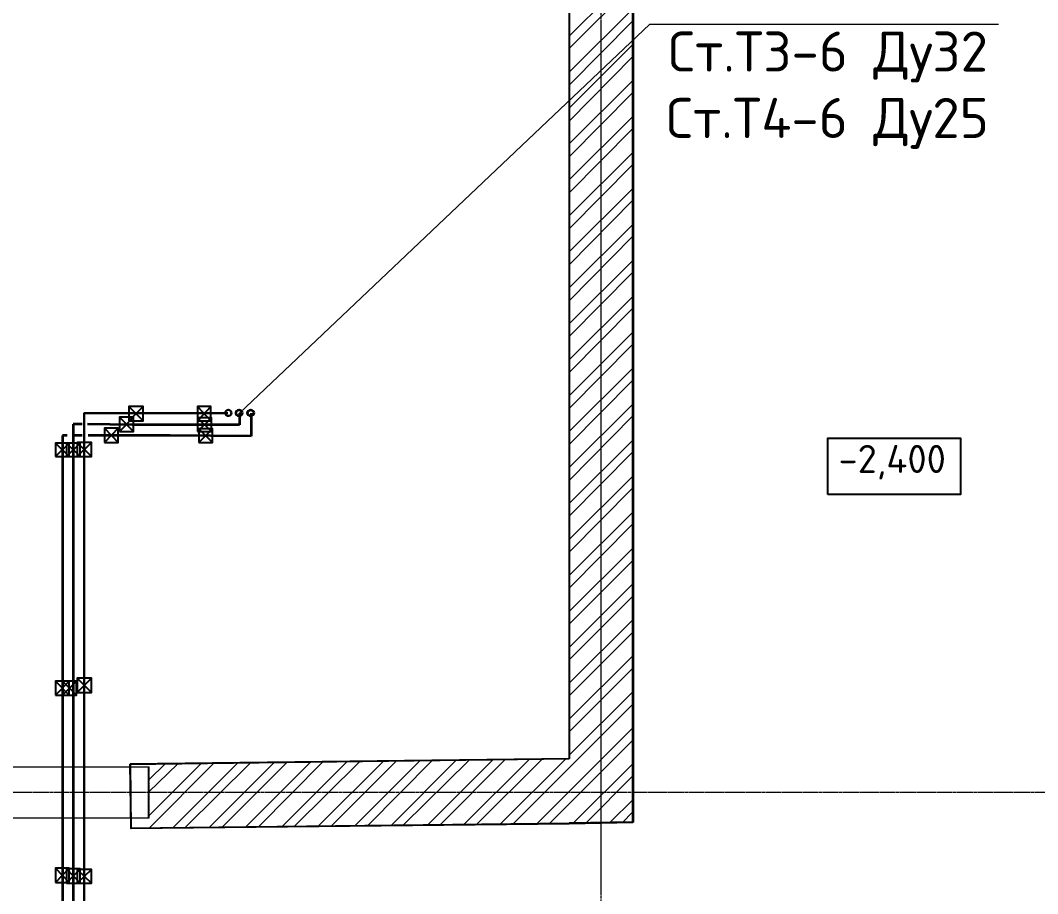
# Model space of a CAD drawing. Header units: millimetres. Extents: x -10178924 to 11692288, y -947381 to 58396.
# Drawn here: x 731934 to 738282, y -820075 to -814621 of the extents above; entities that cross this region are included whole.
import ezdxf

# ---------------------------------------------------------------- set-up
doc = ezdxf.new("R2010")
doc.units = ezdxf.units.MM
doc.linetypes.add('осевая', pattern=[50.8, 31.75, -6.35, 6.35, -6.35])
doc.linetypes.add('Штрих', pattern=[6.35, 3.175, -3.175])
for name, color, linetype, lineweight in [('PDF _0', 7, 'Continuous', 9), ('PDF _Текст', 7, 'Continuous', 5), ('Балки.1', 7, 'Continuous', 9), ('Размеры осевые', 153, 'Continuous', 9), ('ШТРИХОВКА', 252, 'Continuous', 15)]:
    doc.layers.add(name, color=color, linetype=linetype, lineweight=lineweight)
for name, color, linetype in [('PDF _Балки.1', 7, 'Continuous'), ('PDF _ВК_В1', 5, 'Continuous'), ('PDF _ВК_Т3', 1, 'Continuous'), ('PDF _ВК_Т4', 6, 'Continuous'), ('PDF _Стены внутр.1', 7, 'Continuous'), ('Стены внутр.1', 7, 'Continuous')]:
    doc.layers.add(name, color=color, linetype=linetype)
for name, color, linetype, true_color in [('PDF _Отметки', 7, 'Continuous', 0x7f9fff), ('PDF _Размеры осевые', 7, 'Continuous', 0x5d6970), ('PDF _штриховка', 7, 'Continuous', 0x95834a)]:
    doc.layers.add(name, color=color, linetype=linetype, true_color=true_color)
doc.styles.add('PDF ISOCPEUR', font='isocpeur.ttf')

# ---------------------------------------------------------------- blocks, each defined once
blk = doc.blocks.new('A$C5282721b')
at = {"layer": 'ШТРИХОВКА', "ltscale": 100, "true_color": 0x000000, "transparency": 33554687}
h = blk.add_hatch(dxfattribs=at)
h.set_pattern_fill('ANSI31', color=18, scale=50)
h.set_pattern_definition([(45, (-79853.19, 25128.16), (-112.2532, 112.2532), [])])
edge = h.paths.add_edge_path()
edge.add_line((36498.921, -37009.188), (36898.882, -37014.787))
edge.add_line((36898.882, -37014.787), (36964.029, -32428.119))
edge.add_line((36964.029, -32428.119), (37032.722, -32428.119))
edge.add_line((37032.722, -32428.119), (37032.722, -30586.036))
edge.add_line((37032.722, -30586.036), (38904.657, -30586.036))
edge.add_line((38904.657, -30586.036), (38902.425, -30898.17))
edge.add_line((38902.425, -30898.17), (39152.455, -30898.17))
edge.add_line((39152.455, -30898.17), (39154.793, -30586.036))
edge.add_line((39154.793, -30586.036), (41035.118, -30586.036))
edge.add_line((41035.118, -30586.036), (41035.118, -30412.839))
edge.add_line((41035.118, -30412.839), (41035.118, -30026.036))
edge.add_line((41035.118, -30026.036), (36472.722, -30026.036))
edge.add_line((36472.722, -30026.036), (36472.722, -31868.119))
edge.add_line((36472.722, -31868.119), (30542.101, -31868.119))
edge.add_line((30542.101, -31868.119), (30542.101, -32424.051))
edge.add_line((30542.101, -32424.051), (36563.99, -32428.119))
edge.add_line((36563.99, -32428.119), (36498.921, -37066.477))
h.paths.add_polyline_path([(25192.811, -31868.119), (17563.142, -31868.119), (17563.142, -30066.63), (12841.199, -30066.63), (12841.199, -31868.119), (7024.898, -31868.119), (7024.898, -31969.641), (7024.898, -32428.119), (13001.199, -32428.119), (13001.199, -38443.071), (10379.676, -38473.857), (10379.676, -38873.885), (13001.199, -38843.098), (13401.199, -38838.401), (13401.199, -32428.119), (13401.199, -30626.63), (17003.142, -30626.63), (17003.142, -32428.119), (17003.142, -38795.762), (36871.442, -38820.294), (36872.104, -38529.718), (36884.044, -38081.988), (36484.836, -38082.681), (36480.32, -38405.312), (17403.142, -38395.958), (17403.142, -32428.119), (25753.823, -32428.119), (25753.823, -31968.119)])
at = {"layer": 'Балки.1', "color": 18, "linetype": 'Штрих', "ltscale": 0.02, "true_color": 0x000000, "transparency": 33554687}
for p, q in [((-439.003, -38491.648), (10379.676, -38491.648)), ((10379.676, -38811.648), (10379.676, -38491.648)), ((-439.003, -38811.648), (10379.676, -38811.648))]:
    blk.add_line(p, q, dxfattribs=at)
at = {"layer": 'Размеры осевые', "color": 251, "linetype": 'осевая', "ltscale": 0.5, "transparency": 33554687}
for p, q in [((13200, -40100), (13200, -25800)), ((-9750, -38650), (62308.109, -38650)), ((-9718.727, -38650), (61848.609, -38650)), ((-9718.727, -38650), (61848.609, -38650))]:
    blk.add_line(p, q, dxfattribs=at)
at = {"layer": 'Стены внутр.1', "color": 18, "linetype": 'Continuous', "true_color": 0x000000, "transparency": 33554687, "flags": 128}
for points in [[(13001.199, -32428.119), (13001.199, -38443.071)], [(13401.199, -38838.401), (13401.199, -32428.119)], [(13001.199, -38443.071), (10261.907, -38475.24)], [(10266.605, -38875.213), (10261.907, -38475.24)], [(10266.605, -38875.213), (13001.199, -38843.098)], [(13401.199, -38838.401), (13001.199, -38843.098)]]:
    blk.add_lwpolyline(points, dxfattribs=at)

msp = doc.modelspace()

# ---------------------------------------------------------------- linework, layer by layer
at = {"layer": 'PDF _0', "lineweight": 25}
for points in [[(732611.8, -817121.2), (732700.7, -817121.2), (732700.7, -817032.3), (732611.8, -817032.3)], [(733039.3, -817121.2), (733124, -817121.2), (733124, -817032.3), (733039.3, -817032.3)], [(732552.5, -817188.9), (732641.4, -817188.9), (732641.4, -817100), (732552.5, -817100)], [(733039.3, -817188.9), (733128.2, -817188.9), (733128.2, -817104.2), (733039.3, -817104.2)], [(732459.4, -817256.6), (732544, -817256.6), (732544, -817167.7), (732459.4, -817167.7)], [(733047.8, -817256.6), (733132.5, -817256.6), (733132.5, -817172), (733047.8, -817172)], [(732154.6, -817345.5), (732239.2, -817345.5), (732239.2, -817260.9), (732154.6, -817260.9)], [(732222.3, -817345.5), (732306.9, -817345.5), (732306.9, -817260.9), (732222.3, -817260.9)], [(732290, -817345.5), (732378.9, -817345.5), (732378.9, -817256.6), (732290, -817256.6)], [(732154.6, -818835.7), (732239.2, -818835.7), (732239.2, -818746.8), (732154.6, -818746.8)], [(732196.9, -818835.7), (732285.8, -818835.7), (732285.8, -818746.8), (732196.9, -818746.8)], [(732290, -818818.7), (732378.9, -818818.7), (732378.9, -818729.9), (732290, -818729.9)], [(732154.6, -820004.1), (732239.2, -820004.1), (732239.2, -819915.2), (732154.6, -819915.2)], [(732222.3, -820008.3), (732306.9, -820008.3), (732306.9, -819919.4), (732222.3, -819919.4)], [(732290, -820008.3), (732378.9, -820008.3), (732378.9, -819923.7), (732290, -819923.7)]]:
    msp.add_lwpolyline(points, close=True, dxfattribs=at)
for points in [[(732611.8, -817032.3), (732700.7, -817121.2)], [(732700.7, -817032.3), (732611.8, -817121.2)], [(733039.3, -817032.3), (733124, -817121.2)], [(733124, -817032.3), (733039.3, -817121.2)], [(732552.5, -817100), (732641.4, -817188.9)], [(732641.4, -817100), (732552.5, -817188.9)], [(733039.3, -817104.2), (733128.2, -817188.9)], [(733128.2, -817104.2), (733039.3, -817188.9)], [(732459.4, -817167.7), (732544, -817256.6)], [(732544, -817167.7), (732459.4, -817256.6)], [(733047.8, -817172), (733132.5, -817256.6)], [(733132.5, -817172), (733047.8, -817256.6)], [(732154.6, -817260.9), (732239.2, -817345.5)], [(732239.2, -817260.9), (732154.6, -817345.5)], [(732222.3, -817260.9), (732306.9, -817345.5)], [(732307, -817260.9), (732222.3, -817345.5)], [(732290, -817256.6), (732378.9, -817345.5)], [(732378.9, -817256.6), (732290, -817345.5)], [(732154.6, -818746.8), (732239.2, -818835.7)], [(732239.2, -818746.8), (732154.6, -818835.7)], [(732196.9, -818746.8), (732285.8, -818835.7)], [(732285.8, -818746.8), (732196.9, -818835.7)], [(732290, -818729.8), (732378.9, -818818.7)], [(732378.9, -818729.8), (732290, -818818.7)], [(732154.6, -819915.2), (732239.2, -820004.1)], [(732239.2, -819915.2), (732154.6, -820004.1)], [(732222.3, -819919.4), (732306.9, -820008.3)], [(732307, -819919.4), (732222.3, -820008.3)], [(732290, -819923.7), (732378.9, -820008.3)], [(732378.9, -819923.7), (732290, -820008.3)]]:
    msp.add_lwpolyline(points, dxfattribs=at)
at = {"layer": 'PDF _Балки.1', "lineweight": 9}
msp.add_lwpolyline([(721918.3, -819284.4), (721918.3, -819601.9), (732734.1, -819601.9), (732734.1, -819284.4)], close=True, dxfattribs=at)
at = {"layer": 'PDF _ВК_В1', "lineweight": 30}
for points in [[(732332.4, -817074.6), (732332.4, -820761.7)], [(733229.8, -817074.6), (732332.4, -817074.6), (732400.1, -817074.6)]]:
    msp.add_lwpolyline(points, dxfattribs=at)
msp.add_circle((733231.9, -817072.5), 19.1, dxfattribs=at)
at = {"layer": 'PDF _ВК_Т3', "lineweight": 35}
for points in [[(733301.8, -817074.6), (733301.8, -817146.6)], [(732264.6, -817142.3), (732264.6, -821227.4)], [(732319.7, -817142.3), (732264.6, -817142.3)], [(733301.8, -817146.6), (732632.9, -817146.6), (732353.5, -817142.3)]]:
    msp.add_lwpolyline(points, dxfattribs=at)
msp.add_circle((733299.7, -817072.5), 19.1, dxfattribs=at)
at = {"layer": 'PDF _ВК_Т4', "lineweight": 35}
for points in [[(733373.8, -817074.6), (733373.8, -817218.5)], [(732196.9, -817214.3), (732196.9, -820689.8), (732196.9, -820926.8)], [(732226.5, -817214.3), (732196.9, -817214.3)], [(732319.7, -817214.3), (732273.1, -817214.3)], [(733373.7, -817218.5), (732870, -817214.3), (732357.8, -817214.3)]]:
    msp.add_lwpolyline(points, dxfattribs=at)
msp.add_circle((733371.6, -817072.5), 19.1, dxfattribs=at)
at = {"layer": 'PDF _Отметки', "lineweight": 25}
msp.add_lwpolyline([(736972.1, -817582.6), (736972.1, -817231.3), (737801.8, -817231.3), (737801.8, -817582.6)], close=True, dxfattribs=at)
at = {"layer": 'PDF _Размеры осевые', "lineweight": 9}
for points in [[(735558.2, -814636.2), (735558.2, -814623.5)], [(735558.2, -814644.7), (735558.2, -814640.4)], [(735558.2, -814661.6), (735558.2, -814648.9)], [(735558.2, -814670.1), (735558.2, -814665.8)], [(735558.2, -814687), (735558.2, -814674.3)], [(735558.2, -814695.5), (735558.2, -814691.2)], [(735558.2, -814712.4), (735558.2, -814699.7)], [(735558.2, -814720.9), (735558.2, -814716.6)], [(735558.2, -814737.8), (735558.2, -814725.1)], [(735558.2, -814746.3), (735558.2, -814742)], [(735558.2, -814763.2), (735558.2, -814750.5)], [(735558.2, -814771.7), (735558.2, -814767.4)], [(735558.2, -814788.6), (735558.2, -814775.9)], [(735558.2, -814797.1), (735558.2, -814792.8)], [(735558.2, -814814), (735558.2, -814801.3)], [(735558.2, -814822.5), (735558.2, -814818.2)], [(735558.2, -814839.4), (735558.2, -814826.7)], [(735558.2, -814847.9), (735558.2, -814843.6)], [(735558.2, -814864.8), (735558.2, -814852.1)], [(735558.2, -814873.3), (735558.2, -814869)], [(735558.2, -814890.2), (735558.2, -814877.5)], [(735558.2, -814898.7), (735558.2, -814894.4)], [(735558.2, -814915.6), (735558.2, -814902.9)], [(735558.2, -814924.1), (735558.2, -814919.8)], [(735558.2, -814941), (735558.2, -814928.3)], [(735558.2, -814949.5), (735558.2, -814945.2)], [(735558.2, -814966.4), (735558.2, -814953.7)], [(735558.2, -814974.9), (735558.2, -814970.6)], [(735558.2, -814991.8), (735558.2, -814979.1)], [(735558.2, -815000.3), (735558.2, -814996)], [(735558.2, -815017.2), (735558.2, -815004.5)], [(735558.2, -815025.7), (735558.2, -815021.4)], [(735558.2, -815042.6), (735558.2, -815029.9)], [(735558.2, -815051.1), (735558.2, -815046.8)], [(735558.2, -815068), (735558.2, -815055.3)], [(735558.2, -815076.5), (735558.2, -815072.2)], [(735558.2, -815093.4), (735558.2, -815080.7)], [(735558.2, -815101.9), (735558.2, -815097.6)], [(735558.2, -815118.8), (735558.2, -815106.1)], [(735558.2, -815127.3), (735558.2, -815123)], [(735558.2, -815144.2), (735558.2, -815131.5)], [(735558.2, -815152.7), (735558.2, -815148.4)], [(735558.2, -815169.6), (735558.2, -815156.9)], [(735558.2, -815178.1), (735558.2, -815173.8)], [(735558.2, -815195), (735558.2, -815182.3)], [(735558.2, -815203.5), (735558.2, -815199.2)], [(735558.2, -815220.4), (735558.2, -815207.7)], [(735558.2, -815228.9), (735558.2, -815224.6)], [(735558.2, -815245.8), (735558.2, -815233.1)], [(735558.2, -815254.3), (735558.2, -815250)], [(735558.2, -815271.2), (735558.2, -815258.5)], [(735558.2, -815279.7), (735558.2, -815275.4)], [(735558.2, -815296.6), (735558.2, -815283.9)], [(735558.2, -815305.1), (735558.2, -815300.8)], [(735558.2, -815322), (735558.2, -815309.3)], [(735558.2, -815330.5), (735558.2, -815326.2)], [(735558.2, -815347.4), (735558.2, -815334.7)], [(735558.2, -815355.9), (735558.2, -815351.6)], [(735558.2, -815372.8), (735558.2, -815360.1)], [(735558.2, -815381.3), (735558.2, -815377)], [(735558.2, -815398.2), (735558.2, -815385.5)], [(735558.2, -815406.7), (735558.2, -815402.4)], [(735558.2, -815423.6), (735558.2, -815410.9)], [(735558.2, -815432.1), (735558.2, -815427.8)], [(735558.2, -815449), (735558.2, -815436.3)], [(735558.2, -815457.5), (735558.2, -815453.2)], [(735558.2, -815474.4), (735558.2, -815461.7)], [(735558.2, -815482.9), (735558.2, -815478.6)], [(735558.2, -815499.8), (735558.2, -815487.1)], [(735558.2, -815508.3), (735558.2, -815504)], [(735558.2, -815525.2), (735558.2, -815512.5)], [(735558.2, -815533.7), (735558.2, -815529.4)], [(735558.2, -815550.6), (735558.2, -815537.9)], [(735558.2, -815559.1), (735558.2, -815554.8)], [(735558.2, -815576), (735558.2, -815563.3)], [(735558.2, -815584.5), (735558.2, -815580.2)], [(735558.2, -815601.4), (735558.2, -815588.7)], [(735558.2, -815609.9), (735558.2, -815605.6)], [(735558.2, -815626.8), (735558.2, -815614.1)], [(735558.2, -815635.3), (735558.2, -815631)], [(735558.2, -815652.2), (735558.2, -815639.5)], [(735558.2, -815660.7), (735558.2, -815656.4)], [(735558.2, -815677.6), (735558.2, -815664.9)], [(735558.2, -815686.1), (735558.2, -815681.8)], [(735558.2, -815703), (735558.2, -815690.3)], [(735558.2, -815711.5), (735558.2, -815707.2)], [(735558.2, -815728.4), (735558.2, -815715.7)], [(735558.2, -815736.9), (735558.2, -815732.6)], [(735558.2, -815753.8), (735558.2, -815741.1)], [(735558.2, -815762.3), (735558.2, -815758)], [(735558.2, -815779.2), (735558.2, -815766.5)], [(735558.2, -815787.7), (735558.2, -815783.4)], [(735558.2, -815804.6), (735558.2, -815791.9)], [(735558.2, -815813.1), (735558.2, -815808.8)], [(735558.2, -815830), (735558.2, -815817.3)], [(735558.2, -815838.5), (735558.2, -815834.2)], [(735558.2, -815855.4), (735558.2, -815842.7)], [(735558.2, -815863.9), (735558.2, -815859.6)], [(735558.2, -815880.8), (735558.2, -815868.1)], [(735558.2, -815889.3), (735558.2, -815885)], [(735558.2, -815906.2), (735558.2, -815893.5)], [(735558.2, -815914.7), (735558.2, -815910.4)], [(735558.2, -815931.6), (735558.2, -815918.9)], [(735558.2, -815940.1), (735558.2, -815935.8)], [(735558.2, -815957), (735558.2, -815944.3)], [(735558.2, -815965.5), (735558.2, -815961.2)], [(735558.2, -815982.4), (735558.2, -815969.7)], [(735558.2, -815990.9), (735558.2, -815986.6)], [(735558.2, -816007.8), (735558.2, -815995.1)], [(735558.2, -816016.3), (735558.2, -816012)], [(735558.2, -816033.2), (735558.2, -816020.5)], [(735558.2, -816041.7), (735558.2, -816037.4)], [(735558.2, -816058.6), (735558.2, -816045.9)], [(735558.2, -816067.1), (735558.2, -816062.8)], [(735558.2, -816084), (735558.2, -816071.3)], [(735558.2, -816092.5), (735558.2, -816088.2)], [(735558.2, -816109.4), (735558.2, -816096.7)], [(735558.2, -816117.9), (735558.2, -816113.6)], [(735558.2, -816134.8), (735558.2, -816122.1)], [(735558.2, -816143.3), (735558.2, -816139)], [(735558.2, -816160.2), (735558.2, -816147.5)], [(735558.2, -816168.7), (735558.2, -816164.4)], [(735558.2, -816185.6), (735558.2, -816172.9)], [(735558.2, -816194.1), (735558.2, -816189.8)], [(735558.2, -816211), (735558.2, -816198.3)], [(735558.2, -816219.5), (735558.2, -816215.2)], [(735558.2, -816236.4), (735558.2, -816223.7)], [(735558.2, -816244.9), (735558.2, -816240.6)], [(735558.2, -816261.8), (735558.2, -816249.1)], [(735558.2, -816270.3), (735558.2, -816266)], [(735558.2, -816287.2), (735558.2, -816274.5)], [(735558.2, -816295.7), (735558.2, -816291.4)], [(735558.2, -816312.6), (735558.2, -816299.9)], [(735558.2, -816321.1), (735558.2, -816316.8)], [(735558.2, -816338), (735558.2, -816325.3)], [(735558.2, -816346.5), (735558.2, -816342.2)], [(735558.2, -816363.4), (735558.2, -816350.7)], [(735558.2, -816371.9), (735558.2, -816367.6)], [(735558.2, -816388.8), (735558.2, -816376.1)], [(735558.2, -816397.3), (735558.2, -816393)], [(735558.2, -816414.2), (735558.2, -816401.5)], [(735558.2, -816422.7), (735558.2, -816418.4)], [(735558.2, -816439.6), (735558.2, -816426.9)], [(735558.2, -816448.1), (735558.2, -816443.8)], [(735558.2, -816465), (735558.2, -816452.3)], [(735558.2, -816473.5), (735558.2, -816469.2)], [(735558.2, -816490.4), (735558.2, -816477.7)], [(735558.2, -816498.9), (735558.2, -816494.6)], [(735558.2, -816515.8), (735558.2, -816503.1)], [(735558.2, -816524.3), (735558.2, -816520)], [(735558.2, -816541.2), (735558.2, -816528.5)], [(735558.2, -816549.7), (735558.2, -816545.4)], [(735558.2, -816566.6), (735558.2, -816553.9)], [(735558.2, -816575.1), (735558.2, -816570.8)], [(735558.2, -816592), (735558.2, -816579.3)], [(735558.2, -816600.5), (735558.2, -816596.2)], [(735558.2, -816617.4), (735558.2, -816604.7)], [(735558.2, -816625.9), (735558.2, -816621.6)], [(735558.2, -816642.8), (735558.2, -816630.1)], [(735558.2, -816651.3), (735558.2, -816647)], [(735558.2, -816668.2), (735558.2, -816655.5)], [(735558.2, -816676.7), (735558.2, -816672.4)], [(735558.2, -816693.6), (735558.2, -816680.9)], [(735558.2, -816702.1), (735558.2, -816697.8)], [(735558.2, -816719), (735558.2, -816706.3)], [(735558.2, -816727.5), (735558.2, -816723.2)], [(735558.2, -816744.4), (735558.2, -816731.7)], [(735558.2, -816752.9), (735558.2, -816748.6)], [(735558.2, -816769.8), (735558.2, -816757.1)], [(735558.2, -816778.3), (735558.2, -816774)], [(735558.2, -816795.2), (735558.2, -816782.5)], [(735558.2, -816803.7), (735558.2, -816799.4)], [(735558.2, -816820.6), (735558.2, -816807.9)], [(735558.2, -816829.1), (735558.2, -816824.8)], [(735558.2, -816846), (735558.2, -816833.3)], [(735558.2, -816854.5), (735558.2, -816850.2)], [(735558.2, -816871.4), (735558.2, -816858.7)], [(735558.2, -816879.9), (735558.2, -816875.6)], [(735558.2, -816896.8), (735558.2, -816884.1)], [(735558.2, -816905.3), (735558.2, -816901)], [(735558.2, -816922.2), (735558.2, -816909.5)], [(735558.2, -816930.7), (735558.2, -816926.4)], [(735558.2, -816947.6), (735558.2, -816934.9)], [(735558.2, -816956.1), (735558.2, -816951.8)], [(735558.2, -816973), (735558.2, -816960.3)], [(735558.2, -816981.5), (735558.2, -816977.2)], [(735558.2, -816998.4), (735558.2, -816985.7)], [(735558.2, -817006.9), (735558.2, -817002.6)], [(735558.2, -817023.8), (735558.2, -817011.1)], [(735558.2, -817032.3), (735558.2, -817028)], [(735558.2, -817049.2), (735558.2, -817036.5)], [(735558.2, -817057.7), (735558.2, -817053.4)], [(735558.2, -817074.6), (735558.2, -817061.9)], [(735558.2, -817083.1), (735558.2, -817078.8)], [(735558.2, -817100), (735558.2, -817087.3)], [(735558.2, -817108.5), (735558.2, -817104.2)], [(735558.2, -817125.4), (735558.2, -817112.7)], [(735558.2, -817133.9), (735558.2, -817129.6)], [(735558.2, -817150.8), (735558.2, -817138.1)], [(735558.2, -817159.3), (735558.2, -817155)], [(735558.2, -817176.2), (735558.2, -817163.5)], [(735558.2, -817184.7), (735558.2, -817180.4)], [(735558.2, -817201.6), (735558.2, -817188.9)], [(735558.2, -817210.1), (735558.2, -817205.8)], [(735558.2, -817227), (735558.2, -817214.3)], [(735558.2, -817235.5), (735558.2, -817231.2)], [(735558.2, -817252.4), (735558.2, -817239.7)], [(735558.2, -817260.9), (735558.2, -817256.6)], [(735558.2, -817277.8), (735558.2, -817265.1)], [(735558.2, -817286.3), (735558.2, -817282)], [(735558.2, -817303.2), (735558.2, -817290.5)], [(735558.2, -817311.7), (735558.2, -817307.4)], [(735558.2, -817328.6), (735558.2, -817315.9)], [(735558.2, -817337.1), (735558.2, -817332.8)], [(735558.2, -817354), (735558.2, -817341.3)], [(735558.2, -817362.5), (735558.2, -817358.2)], [(735558.2, -817379.4), (735558.2, -817366.7)], [(735558.2, -817387.9), (735558.2, -817383.6)], [(735558.2, -817404.8), (735558.2, -817392.1)], [(735558.2, -817413.3), (735558.2, -817409)], [(735558.2, -817430.2), (735558.2, -817417.5)], [(735558.2, -817438.7), (735558.2, -817434.4)], [(735558.2, -817455.6), (735558.2, -817442.9)], [(735558.2, -817464.1), (735558.2, -817459.8)], [(735558.2, -817481), (735558.2, -817468.3)], [(735558.2, -817489.5), (735558.2, -817485.2)], [(735558.2, -817506.4), (735558.2, -817493.7)], [(735558.2, -817514.9), (735558.2, -817510.6)], [(735558.2, -817531.8), (735558.2, -817519.1)], [(735558.2, -817540.3), (735558.2, -817536)], [(735558.2, -817557.2), (735558.2, -817544.5)], [(735558.2, -817565.7), (735558.2, -817561.4)], [(735558.2, -817582.6), (735558.2, -817569.9)], [(735558.2, -817591.1), (735558.2, -817586.8)], [(735558.2, -817608), (735558.2, -817595.3)], [(735558.2, -817616.5), (735558.2, -817612.2)], [(735558.2, -817633.4), (735558.2, -817620.7)], [(735558.2, -817641.9), (735558.2, -817637.6)], [(735558.2, -817658.8), (735558.2, -817646.1)], [(735558.2, -817667.3), (735558.2, -817663)], [(735558.2, -817684.2), (735558.2, -817671.5)], [(735558.2, -817692.7), (735558.2, -817688.4)], [(735558.2, -817709.6), (735558.2, -817696.9)], [(735558.2, -817718.1), (735558.2, -817713.8)], [(735558.2, -817735), (735558.2, -817722.3)], [(735558.2, -817743.5), (735558.2, -817739.2)], [(735558.2, -817760.4), (735558.2, -817747.7)], [(735558.2, -817768.9), (735558.2, -817764.6)], [(735558.2, -817785.8), (735558.2, -817773.1)], [(735558.2, -817794.3), (735558.2, -817790)], [(735558.2, -817811.2), (735558.2, -817798.5)], [(735558.2, -817819.7), (735558.2, -817815.4)], [(735558.2, -817836.6), (735558.2, -817823.9)], [(735558.2, -817845.1), (735558.2, -817840.8)], [(735558.2, -817862), (735558.2, -817849.3)], [(735558.2, -817870.5), (735558.2, -817866.2)], [(735558.2, -817887.4), (735558.2, -817874.7)], [(735558.2, -817895.9), (735558.2, -817891.6)], [(735558.2, -817912.8), (735558.2, -817900.1)], [(735558.2, -817921.3), (735558.2, -817917)], [(735558.2, -817938.2), (735558.2, -817925.5)], [(735558.2, -817946.7), (735558.2, -817942.4)], [(735558.2, -817963.6), (735558.2, -817950.9)], [(735558.2, -817972.1), (735558.2, -817967.8)], [(735558.2, -817989), (735558.2, -817976.3)], [(735558.2, -817997.5), (735558.2, -817993.2)], [(735558.2, -818014.4), (735558.2, -818001.7)], [(735558.2, -818022.9), (735558.2, -818018.6)], [(735558.2, -818039.8), (735558.2, -818027.1)], [(735558.2, -818048.3), (735558.2, -818044)], [(735558.2, -818065.2), (735558.2, -818052.5)], [(735558.2, -818073.7), (735558.2, -818069.4)], [(735558.2, -818090.6), (735558.2, -818077.9)], [(735558.2, -818099.1), (735558.2, -818094.8)], [(735558.2, -818116), (735558.2, -818103.3)], [(735558.2, -818124.5), (735558.2, -818120.2)], [(735558.2, -818141.4), (735558.2, -818128.7)], [(735558.2, -818149.9), (735558.2, -818145.6)], [(735558.2, -818166.8), (735558.2, -818154.1)], [(735558.2, -818175.3), (735558.2, -818171)], [(735558.2, -818192.2), (735558.2, -818179.5)], [(735558.2, -818200.7), (735558.2, -818196.4)], [(735558.2, -818217.6), (735558.2, -818204.9)], [(735558.2, -818226.1), (735558.2, -818221.8)], [(735558.2, -818243), (735558.2, -818230.3)], [(735558.2, -818251.5), (735558.2, -818247.2)], [(735558.2, -818268.4), (735558.2, -818255.7)], [(735558.2, -818276.9), (735558.2, -818272.6)], [(735558.2, -818293.8), (735558.2, -818281.1)], [(735558.2, -818302.3), (735558.2, -818298)], [(735558.2, -818319.2), (735558.2, -818306.5)], [(735558.2, -818327.7), (735558.2, -818323.4)], [(735558.2, -818344.6), (735558.2, -818331.9)], [(735558.2, -818353.1), (735558.2, -818348.8)], [(735558.2, -818370), (735558.2, -818357.3)], [(735558.2, -818378.5), (735558.2, -818374.2)], [(735558.2, -818395.4), (735558.2, -818382.7)], [(735558.2, -818403.9), (735558.2, -818399.6)], [(735558.2, -818420.8), (735558.2, -818408.1)], [(735558.2, -818429.3), (735558.2, -818425)], [(735558.2, -818446.2), (735558.2, -818433.5)], [(735558.2, -818454.7), (735558.2, -818450.4)], [(735558.2, -818471.6), (735558.2, -818458.9)], [(735558.2, -818480.1), (735558.2, -818475.8)], [(735558.2, -818497), (735558.2, -818484.3)], [(735558.2, -818505.5), (735558.2, -818501.2)], [(735558.2, -818522.4), (735558.2, -818509.7)], [(735558.2, -818530.9), (735558.2, -818526.6)], [(735558.2, -818547.8), (735558.2, -818535.1)], [(735558.2, -818556.3), (735558.2, -818552)], [(735558.2, -818573.2), (735558.2, -818560.5)], [(735558.2, -818581.7), (735558.2, -818577.4)], [(735558.2, -818598.6), (735558.2, -818585.9)], [(735558.2, -818607.1), (735558.2, -818602.8)], [(735558.2, -818624), (735558.2, -818611.3)], [(735558.2, -818632.5), (735558.2, -818628.2)], [(735558.2, -818649.4), (735558.2, -818636.7)], [(735558.2, -818657.9), (735558.2, -818653.6)], [(735558.2, -818674.8), (735558.2, -818662.1)], [(735558.2, -818683.3), (735558.2, -818679)], [(735558.2, -818700.2), (735558.2, -818687.5)], [(735558.2, -818708.7), (735558.2, -818704.4)], [(735558.2, -818725.6), (735558.2, -818712.9)], [(735558.2, -818734.1), (735558.2, -818729.8)], [(735558.2, -818751), (735558.2, -818738.3)], [(735558.2, -818759.5), (735558.2, -818755.2)], [(735558.2, -818776.4), (735558.2, -818763.7)], [(735558.2, -818784.9), (735558.2, -818780.6)], [(735558.2, -818801.8), (735558.2, -818789.1)], [(735558.2, -818810.3), (735558.2, -818806)], [(735558.2, -818827.2), (735558.2, -818814.5)], [(735558.2, -818835.7), (735558.2, -818831.4)], [(735558.2, -818852.6), (735558.2, -818839.9)], [(735558.2, -818861.1), (735558.2, -818856.9)], [(735558.2, -818878), (735558.2, -818865.3)], [(735558.2, -818886.5), (735558.2, -818882.2)], [(735558.2, -818903.4), (735558.2, -818890.7)], [(735558.2, -818911.9), (735558.2, -818907.6)], [(735558.2, -818928.8), (735558.2, -818916.1)], [(735558.2, -818937.3), (735558.2, -818933)], [(735558.2, -818954.2), (735558.2, -818941.5)], [(735558.2, -818962.7), (735558.2, -818958.5)], [(735558.2, -818979.6), (735558.2, -818966.9)], [(735558.2, -818988.1), (735558.2, -818983.9)], [(735558.2, -819005), (735558.2, -818992.3)], [(735558.2, -819013.5), (735558.2, -819009.2)], [(735558.2, -819030.4), (735558.2, -819017.7)], [(735558.2, -819038.9), (735558.2, -819034.7)], [(735558.2, -819055.8), (735558.2, -819043.1)], [(735558.2, -819064.3), (735558.2, -819060.1)], [(735558.2, -819081.2), (735558.2, -819068.5)], [(735558.2, -819089.7), (735558.2, -819085.5)], [(735558.2, -819106.6), (735558.2, -819093.9)], [(735558.2, -819115.1), (735558.2, -819110.9)], [(735558.2, -819132), (735558.2, -819119.3)], [(735558.2, -819140.5), (735558.2, -819136.3)], [(735558.2, -819157.4), (735558.2, -819144.7)], [(735558.2, -819165.9), (735558.2, -819161.7)], [(735558.2, -819182.8), (735558.2, -819170.1)], [(735558.2, -819191.3), (735558.2, -819187.1)], [(735558.2, -819208.2), (735558.2, -819195.5)], [(735558.2, -819216.7), (735558.2, -819212.5)], [(735558.2, -819233.6), (735558.2, -819220.9)], [(735558.2, -819242.1), (735558.2, -819237.9)], [(735558.2, -819259), (735558.2, -819246.3)], [(735558.2, -819267.5), (735558.2, -819263.3)], [(735558.2, -819284.4), (735558.2, -819271.7)], [(735558.2, -819292.9), (735558.2, -819288.7)], [(735558.2, -819309.8), (735558.2, -819297.1)], [(735558.2, -819318.3), (735558.2, -819314.1)], [(735558.2, -819335.2), (735558.2, -819322.5)], [(735558.2, -819343.7), (735558.2, -819339.5)], [(735558.2, -819360.6), (735558.2, -819347.9)], [(735558.2, -819369.1), (735558.2, -819364.9)], [(735558.2, -819386), (735558.2, -819373.3)], [(735558.2, -819394.5), (735558.2, -819390.3)], [(731934.4, -819441.1), (731934.4, -819441.1)], [(731938.6, -819441.1), (731955.6, -819441.1)], [(731959.8, -819441.1), (731959.8, -819441.1)], [(731964.1, -819441.1), (731981, -819441.1)], [(731985.2, -819441.1), (731985.2, -819441.1)], [(731989.5, -819441.1), (732006.4, -819441.1)], [(732010.6, -819441.1), (732010.6, -819441.1)], [(732014.9, -819441.1), (732031.8, -819441.1)], [(732036, -819441.1), (732036, -819441.1)], [(732040.3, -819441.1), (732057.2, -819441.1)], [(732061.4, -819441.1), (732061.4, -819441.1)], [(732065.7, -819441.1), (732082.6, -819441.1)], [(732086.8, -819441.1), (732086.8, -819441.1)], [(732091, -819441.1), (732108, -819441.1)], [(732112.2, -819441.1), (732112.2, -819441.1)], [(732116.4, -819441.1), (732133.4, -819441.1)], [(732137.6, -819441.1), (732137.6, -819441.1)], [(732141.8, -819441.1), (732158.8, -819441.1)], [(732163, -819441.1), (732163, -819441.1)], [(732167.3, -819441.1), (732184.2, -819441.1)], [(732188.4, -819441.1), (732188.4, -819441.1)], [(732192.7, -819441.1), (732209.6, -819441.1)], [(732213.8, -819441.1), (732213.8, -819441.1)], [(732218.1, -819441.1), (732235, -819441.1)], [(732239.2, -819441.1), (732239.2, -819441.1)], [(732243.5, -819441.1), (732260.4, -819441.1)], [(732264.6, -819441.1), (732264.6, -819441.1)], [(732268.9, -819441.1), (732285.8, -819441.1)], [(732290, -819441.1), (732290, -819441.1)], [(732294.3, -819441.1), (732311.2, -819441.1)], [(732315.4, -819441.1), (732315.4, -819441.1)], [(732319.7, -819441.1), (732336.6, -819441.1)], [(732340.8, -819441.1), (732340.8, -819441.1)], [(732345, -819441.1), (732362, -819441.1)], [(732366.2, -819441.1), (732366.2, -819441.1)], [(732370.5, -819441.1), (732387.4, -819441.1)], [(732391.6, -819441.1), (732391.6, -819441.1)], [(732395.9, -819441.1), (732412.8, -819441.1)], [(732417, -819441.1), (732417, -819441.1)], [(732421.3, -819441.1), (732438.2, -819441.1)], [(732442.4, -819441.1), (732442.4, -819441.1)], [(732446.7, -819441.1), (732463.6, -819441.1)], [(732467.8, -819441.1), (732467.8, -819441.1)], [(732472.1, -819441.1), (732489, -819441.1)], [(732493.2, -819441.1), (732493.2, -819441.1)], [(732497.5, -819441.1), (732514.4, -819441.1)], [(732518.6, -819441.1), (732518.6, -819441.1)], [(732522.9, -819441.1), (732539.8, -819441.1)], [(732544, -819441.1), (732544, -819441.1)], [(732548.3, -819441.1), (732565.2, -819441.1)], [(732569.4, -819441.1), (732569.4, -819441.1)], [(732573.7, -819441.1), (732590.6, -819441.1)], [(732594.8, -819441.1), (732594.8, -819441.1)], [(732599.1, -819441.1), (732616, -819441.1)], [(732620.2, -819441.1), (732620.2, -819441.1)], [(732624.5, -819441.1), (732641.4, -819441.1)], [(732645.6, -819441.1), (732645.6, -819441.1)], [(732649.9, -819441.1), (732666.8, -819441.1)], [(732671, -819441.1), (732671, -819441.1)], [(732675.3, -819441.1), (732692.2, -819441.1)], [(732696.4, -819441.1), (732696.4, -819441.1)], [(732700.7, -819441.1), (732717.6, -819441.1)], [(732721.8, -819441.1), (732721.8, -819441.1)], [(732726.1, -819441.1), (732743, -819441.1)], [(732747.2, -819441.1), (732747.2, -819441.1)], [(732751.5, -819441.1), (732768.4, -819441.1)], [(732772.6, -819441.1), (732772.6, -819441.1)], [(732776.9, -819441.1), (732793.8, -819441.1)], [(732798, -819441.1), (732798, -819441.1)], [(732802.3, -819441.1), (732819.2, -819441.1)], [(732823.4, -819441.1), (732823.4, -819441.1)], [(732827.7, -819441.1), (732844.6, -819441.1)], [(732848.8, -819441.1), (732848.8, -819441.1)], [(732853.1, -819441.1), (732870, -819441.1)], [(732874.2, -819441.1), (732874.2, -819441.1)], [(732878.5, -819441.1), (732895.4, -819441.1)], [(732899.6, -819441.1), (732899.6, -819441.1)], [(732903.9, -819441.1), (732920.8, -819441.1)], [(732925, -819441.1), (732925, -819441.1)], [(732929.3, -819441.1), (732946.2, -819441.1)], [(732950.4, -819441.1), (732950.4, -819441.1)], [(732954.7, -819441.1), (732971.6, -819441.1)], [(732975.8, -819441.1), (732975.8, -819441.1)], [(732980.1, -819441.1), (732997, -819441.1)], [(733001.2, -819441.1), (733001.2, -819441.1)], [(733005.5, -819441.1), (733022.4, -819441.1)], [(733026.6, -819441.1), (733026.6, -819441.1)], [(733030.9, -819441.1), (733047.8, -819441.1)], [(733052, -819441.1), (733052, -819441.1)], [(733056.3, -819441.1), (733073.2, -819441.1)], [(733077.4, -819441.1), (733077.4, -819441.1)], [(733081.7, -819441.1), (733098.6, -819441.1)], [(733102.8, -819441.1), (733102.8, -819441.1)], [(733107.1, -819441.1), (733124, -819441.1)], [(733128.2, -819441.1), (733128.2, -819441.1)], [(733132.5, -819441.1), (733149.4, -819441.1)], [(733153.6, -819441.1), (733153.6, -819441.1)], [(733157.9, -819441.1), (733174.8, -819441.1)], [(733179, -819441.1), (733179, -819441.1)], [(733183.3, -819441.1), (733200.2, -819441.1)], [(733204.4, -819441.1), (733204.4, -819441.1)], [(733208.7, -819441.1), (733225.6, -819441.1)], [(733229.8, -819441.1), (733229.8, -819441.1)], [(733234.1, -819441.1), (733251, -819441.1)], [(733255.2, -819441.1), (733255.2, -819441.1)], [(733259.5, -819441.1), (733276.4, -819441.1)], [(733280.6, -819441.1), (733280.6, -819441.1)], [(733284.9, -819441.1), (733301.8, -819441.1)], [(733306, -819441.1), (733306, -819441.1)], [(733310.3, -819441.1), (733327.2, -819441.1)], [(733331.4, -819441.1), (733331.4, -819441.1)], [(733335.7, -819441.1), (733352.6, -819441.1)], [(733356.8, -819441.1), (733356.8, -819441.1)], [(733361.1, -819441.1), (733378, -819441.1)], [(733382.2, -819441.1), (733382.2, -819441.1)], [(733386.5, -819441.1), (733403.4, -819441.1)], [(733407.6, -819441.1), (733407.6, -819441.1)], [(733411.9, -819441.1), (733428.8, -819441.1)], [(733433, -819441.1), (733433, -819441.1)], [(733437.3, -819441.1), (733454.2, -819441.1)], [(733458.4, -819441.1), (733458.4, -819441.1)], [(733462.7, -819441.1), (733479.6, -819441.1)], [(733483.8, -819441.1), (733483.8, -819441.1)], [(733488.1, -819441.1), (733505, -819441.1)], [(733509.2, -819441.1), (733509.2, -819441.1)], [(733513.5, -819441.1), (733530.4, -819441.1)], [(733534.6, -819441.1), (733534.6, -819441.1)], [(733538.9, -819441.1), (733555.8, -819441.1)], [(733560, -819441.1), (733560, -819441.1)], [(733564.3, -819441.1), (733581.2, -819441.1)], [(733585.4, -819441.1), (733585.4, -819441.1)], [(733589.7, -819441.1), (733606.6, -819441.1)], [(733610.8, -819441.1), (733610.8, -819441.1)], [(733615.1, -819441.1), (733632, -819441.1)], [(733636.2, -819441.1), (733636.2, -819441.1)], [(733640.5, -819441.1), (733657.4, -819441.1)], [(733661.6, -819441.1), (733661.6, -819441.1)], [(733665.9, -819441.1), (733682.8, -819441.1)], [(733687, -819441.1), (733687, -819441.1)], [(733691.3, -819441.1), (733708.2, -819441.1)], [(733712.4, -819441.1), (733712.4, -819441.1)], [(733716.7, -819441.1), (733733.6, -819441.1)], [(733737.8, -819441.1), (733737.8, -819441.1)], [(733742.1, -819441.1), (733759, -819441.1)], [(733763.2, -819441.1), (733763.2, -819441.1)], [(733767.5, -819441.1), (733784.4, -819441.1)], [(733788.6, -819441.1), (733788.6, -819441.1)], [(733792.9, -819441.1), (733809.8, -819441.1)], [(733814, -819441.1), (733814, -819441.1)], [(733818.3, -819441.1), (733835.2, -819441.1)], [(733839.4, -819441.1), (733839.4, -819441.1)], [(733843.7, -819441.1), (733860.6, -819441.1)], [(733864.8, -819441.1), (733864.8, -819441.1)], [(733869.1, -819441.1), (733886, -819441.1)], [(733890.2, -819441.1), (733890.2, -819441.1)], [(733894.5, -819441.1), (733911.4, -819441.1)], [(733915.6, -819441.1), (733915.6, -819441.1)], [(733919.9, -819441.1), (733936.8, -819441.1)], [(733941, -819441.1), (733941, -819441.1)], [(733945.3, -819441.1), (733962.2, -819441.1)], [(733966.4, -819441.1), (733966.4, -819441.1)], [(733970.7, -819441.1), (733987.6, -819441.1)], [(733991.8, -819441.1), (733991.8, -819441.1)], [(733996.1, -819441.1), (734013, -819441.1)], [(734017.2, -819441.1), (734017.2, -819441.1)], [(734021.5, -819441.1), (734038.4, -819441.1)], [(734042.6, -819441.1), (734042.6, -819441.1)], [(734046.9, -819441.1), (734063.8, -819441.1)], [(734068, -819441.1), (734068, -819441.1)], [(734072.3, -819441.1), (734089.2, -819441.1)], [(734093.4, -819441.1), (734093.4, -819441.1)], [(734097.7, -819441.1), (734114.6, -819441.1)], [(734118.8, -819441.1), (734118.8, -819441.1)], [(734123.1, -819441.1), (734140, -819441.1)], [(734144.2, -819441.1), (734144.2, -819441.1)], [(734148.5, -819441.1), (734165.4, -819441.1)], [(734169.6, -819441.1), (734169.6, -819441.1)], [(734173.9, -819441.1), (734190.8, -819441.1)], [(734195, -819441.1), (734195, -819441.1)], [(734199.3, -819441.1), (734216.2, -819441.1)], [(734220.4, -819441.1), (734220.4, -819441.1)], [(734224.7, -819441.1), (734241.6, -819441.1)], [(734245.8, -819441.1), (734245.8, -819441.1)], [(734250.1, -819441.1), (734267, -819441.1)], [(734271.2, -819441.1), (734271.2, -819441.1)], [(734275.5, -819441.1), (734292.4, -819441.1)], [(734296.6, -819441.1), (734296.6, -819441.1)], [(734300.9, -819441.1), (734317.8, -819441.1)], [(734322, -819441.1), (734322, -819441.1)], [(734326.3, -819441.1), (734343.2, -819441.1)], [(734347.4, -819441.1), (734347.4, -819441.1)], [(734351.7, -819441.1), (734368.6, -819441.1)], [(734372.8, -819441.1), (734372.8, -819441.1)], [(734377.1, -819441.1), (734394, -819441.1)], [(734398.2, -819441.1), (734398.2, -819441.1)], [(734402.5, -819441.1), (734419.4, -819441.1)], [(734423.6, -819441.1), (734423.6, -819441.1)], [(734427.9, -819441.1), (734444.8, -819441.1)], [(734449, -819441.1), (734449, -819441.1)], [(734453.3, -819441.1), (734470.2, -819441.1)], [(734474.4, -819441.1), (734474.4, -819441.1)], [(734478.7, -819441.1), (734495.6, -819441.1)], [(734499.8, -819441.1), (734499.8, -819441.1)], [(734504.1, -819441.1), (734521, -819441.1)], [(734525.2, -819441.1), (734525.2, -819441.1)], [(734529.5, -819441.1), (734546.4, -819441.1)], [(734550.6, -819441.1), (734550.6, -819441.1)], [(734554.9, -819441.1), (734571.8, -819441.1)], [(734576, -819441.1), (734576, -819441.1)], [(734580.3, -819441.1), (734597.2, -819441.1)], [(734601.4, -819441.1), (734601.4, -819441.1)], [(734605.7, -819441.1), (734622.6, -819441.1)], [(734626.8, -819441.1), (734626.8, -819441.1)], [(734631.1, -819441.1), (734648, -819441.1)], [(734652.2, -819441.1), (734652.2, -819441.1)], [(734656.5, -819441.1), (734673.4, -819441.1)], [(734677.6, -819441.1), (734677.6, -819441.1)], [(734681.9, -819441.1), (734698.8, -819441.1)], [(734703, -819441.1), (734703, -819441.1)], [(734707.3, -819441.1), (734724.2, -819441.1)], [(734728.4, -819441.1), (734728.4, -819441.1)], [(734732.7, -819441.1), (734749.6, -819441.1)], [(734753.8, -819441.1), (734753.8, -819441.1)], [(734758.1, -819441.1), (734775, -819441.1)], [(734779.2, -819441.1), (734779.2, -819441.1)], [(734783.5, -819441.1), (734800.4, -819441.1)], [(734804.6, -819441.1), (734804.6, -819441.1)], [(734808.9, -819441.1), (734825.8, -819441.1)], [(734830, -819441.1), (734830, -819441.1)], [(734834.3, -819441.1), (734851.2, -819441.1)], [(734855.4, -819441.1), (734855.4, -819441.1)], [(734859.7, -819441.1), (734876.6, -819441.1)], [(734880.8, -819441.1), (734880.8, -819441.1)], [(734885.1, -819441.1), (734902, -819441.1)], [(734906.2, -819441.1), (734906.2, -819441.1)], [(734910.5, -819441.1), (734927.4, -819441.1)], [(734931.6, -819441.1), (734931.6, -819441.1)], [(734935.9, -819441.1), (734952.8, -819441.1)], [(734957, -819441.1), (734957, -819441.1)], [(734961.3, -819441.1), (734978.2, -819441.1)], [(734982.4, -819441.1), (734982.4, -819441.1)], [(734986.7, -819441.1), (735003.6, -819441.1)], [(735007.8, -819441.1), (735007.8, -819441.1)], [(735012.1, -819441.1), (735029, -819441.1)], [(735033.2, -819441.1), (735033.2, -819441.1)], [(735037.5, -819441.1), (735054.4, -819441.1)], [(735058.6, -819441.1), (735058.6, -819441.1)], [(735062.9, -819441.1), (735079.8, -819441.1)], [(735084, -819441.1), (735084, -819441.1)], [(735088.3, -819441.1), (735105.2, -819441.1)], [(735109.4, -819441.1), (735109.4, -819441.1)], [(735113.7, -819441.1), (735130.6, -819441.1)], [(735134.8, -819441.1), (735134.8, -819441.1)], [(735139.1, -819441.1), (735156, -819441.1)], [(735160.2, -819441.1), (735160.2, -819441.1)], [(735164.5, -819441.1), (735181.4, -819441.1)], [(735185.6, -819441.1), (735185.6, -819441.1)], [(735189.9, -819441.1), (735206.8, -819441.1)], [(735211, -819441.1), (735211, -819441.1)], [(735215.3, -819441.1), (735232.2, -819441.1)], [(735236.4, -819441.1), (735236.4, -819441.1)], [(735240.7, -819441.1), (735257.6, -819441.1)], [(735261.8, -819441.1), (735261.8, -819441.1)], [(735266.1, -819441.1), (735283, -819441.1)], [(735287.2, -819441.1), (735287.2, -819441.1)], [(735291.5, -819441.1), (735308.4, -819441.1)], [(735312.6, -819441.1), (735312.6, -819441.1)], [(735316.9, -819441.1), (735333.8, -819441.1)], [(735338, -819441.1), (735338, -819441.1)], [(735342.3, -819441.1), (735359.2, -819441.1)], [(735363.4, -819441.1), (735363.4, -819441.1)], [(735367.7, -819441.1), (735384.6, -819441.1)], [(735388.8, -819441.1), (735388.8, -819441.1)], [(735393.1, -819441.1), (735410, -819441.1)], [(735414.2, -819441.1), (735414.2, -819441.1)], [(735418.5, -819441.1), (735435.4, -819441.1)], [(735439.6, -819441.1), (735439.6, -819441.1)], [(735443.9, -819441.1), (735460.8, -819441.1)], [(735465, -819441.1), (735465, -819441.1)], [(735469.3, -819441.1), (735486.2, -819441.1)], [(735490.4, -819441.1), (735490.4, -819441.1)], [(735494.7, -819441.1), (735511.6, -819441.1)], [(735515.8, -819441.1), (735515.8, -819441.1)], [(735520.1, -819441.1), (735537, -819441.1)], [(735541.2, -819441.1), (735541.2, -819441.1)], [(735545.5, -819441.1), (735562.4, -819441.1)], [(735558.2, -819411.4), (735558.2, -819398.7)], [(735558.2, -819419.9), (735558.2, -819415.7)], [(735558.2, -819436.8), (735558.2, -819424.1)], [(735558.2, -819445.3), (735558.2, -819441.1)], [(735558.2, -819462.2), (735558.2, -819449.5)], [(735566.6, -819441.1), (735566.6, -819441.1)], [(735570.9, -819441.1), (735587.8, -819441.1)], [(735592, -819441.1), (735592, -819441.1)], [(735596.3, -819441.1), (735613.2, -819441.1)], [(735617.4, -819441.1), (735617.4, -819441.1)], [(735621.7, -819441.1), (735638.6, -819441.1)], [(735642.8, -819441.1), (735642.8, -819441.1)], [(735647.1, -819441.1), (735664, -819441.1)], [(735668.2, -819441.1), (735668.2, -819441.1)], [(735672.5, -819441.1), (735689.4, -819441.1)], [(735693.6, -819441.1), (735693.6, -819441.1)], [(735697.9, -819441.1), (735714.8, -819441.1)], [(735719, -819441.1), (735719, -819441.1)], [(735723.3, -819441.1), (735740.2, -819441.1)], [(735744.4, -819441.1), (735744.4, -819441.1)], [(735748.7, -819441.1), (735765.6, -819441.1)], [(735769.8, -819441.1), (735769.8, -819441.1)], [(735774.1, -819441.1), (735791, -819441.1)], [(735795.2, -819441.1), (735795.2, -819441.1)], [(735799.5, -819441.1), (735816.4, -819441.1)], [(735820.6, -819441.1), (735820.6, -819441.1)], [(735824.9, -819441.1), (735841.8, -819441.1)], [(735846, -819441.1), (735846, -819441.1)], [(735850.3, -819441.1), (735867.2, -819441.1)], [(735871.4, -819441.1), (735871.4, -819441.1)], [(735875.7, -819441.1), (735892.6, -819441.1)], [(735896.8, -819441.1), (735896.8, -819441.1)], [(735901.1, -819441.1), (735918, -819441.1)], [(735922.2, -819441.1), (735922.2, -819441.1)], [(735926.5, -819441.1), (735943.4, -819441.1)], [(735947.6, -819441.1), (735947.6, -819441.1)], [(735951.9, -819441.1), (735968.8, -819441.1)], [(735973, -819441.1), (735973, -819441.1)], [(735977.3, -819441.1), (735994.2, -819441.1)], [(735998.4, -819441.1), (735998.4, -819441.1)], [(736002.7, -819441.1), (736019.6, -819441.1)], [(736023.8, -819441.1), (736023.8, -819441.1)], [(736028.1, -819441.1), (736045, -819441.1)], [(736049.2, -819441.1), (736049.2, -819441.1)], [(736053.5, -819441.1), (736070.4, -819441.1)], [(736074.7, -819441.1), (736074.7, -819441.1)], [(736078.9, -819441.1), (736095.8, -819441.1)], [(736100, -819441.1), (736100, -819441.1)], [(736104.3, -819441.1), (736121.2, -819441.1)], [(736125.4, -819441.1), (736125.4, -819441.1)], [(736129.7, -819441.1), (736146.6, -819441.1)], [(736150.8, -819441.1), (736150.8, -819441.1)], [(736155.1, -819441.1), (736172, -819441.1)], [(736176.2, -819441.1), (736176.2, -819441.1)], [(736180.5, -819441.1), (736197.4, -819441.1)], [(736201.6, -819441.1), (736201.6, -819441.1)], [(736205.9, -819441.1), (736222.8, -819441.1)], [(736227, -819441.1), (736227, -819441.1)], [(736231.3, -819441.1), (736248.2, -819441.1)], [(736252.4, -819441.1), (736252.4, -819441.1)], [(736256.7, -819441.1), (736273.6, -819441.1)], [(736277.8, -819441.1), (736277.8, -819441.1)], [(736282.1, -819441.1), (736299, -819441.1)], [(736303.3, -819441.1), (736303.3, -819441.1)], [(736307.5, -819441.1), (736324.4, -819441.1)], [(736328.7, -819441.1), (736328.7, -819441.1)], [(736332.9, -819441.1), (736349.8, -819441.1)], [(736354, -819441.1), (736354, -819441.1)], [(736358.3, -819441.1), (736375.2, -819441.1)], [(736379.4, -819441.1), (736379.4, -819441.1)], [(736383.7, -819441.1), (736400.6, -819441.1)], [(736404.8, -819441.1), (736404.8, -819441.1)], [(736409.1, -819441.1), (736426, -819441.1)], [(736430.2, -819441.1), (736430.2, -819441.1)], [(736434.5, -819441.1), (736451.4, -819441.1)], [(736455.6, -819441.1), (736455.6, -819441.1)], [(736459.9, -819441.1), (736476.8, -819441.1)], [(736481, -819441.1), (736481, -819441.1)], [(736485.3, -819441.1), (736502.2, -819441.1)], [(736506.5, -819441.1), (736506.5, -819441.1)], [(736510.7, -819441.1), (736527.6, -819441.1)], [(736531.9, -819441.1), (736531.9, -819441.1)], [(736536.1, -819441.1), (736553, -819441.1)], [(736557.3, -819441.1), (736557.3, -819441.1)], [(736561.5, -819441.1), (736578.4, -819441.1)], [(736582.7, -819441.1), (736582.7, -819441.1)], [(736586.9, -819441.1), (736603.8, -819441.1)], [(736608, -819441.1), (736608, -819441.1)], [(736612.3, -819441.1), (736629.2, -819441.1)], [(736633.4, -819441.1), (736633.4, -819441.1)], [(736637.7, -819441.1), (736654.6, -819441.1)], [(736658.8, -819441.1), (736658.8, -819441.1)], [(736663.1, -819441.1), (736680, -819441.1)], [(736684.2, -819441.1), (736684.2, -819441.1)], [(736688.5, -819441.1), (736705.4, -819441.1)], [(736709.7, -819441.1), (736709.7, -819441.1)], [(736713.9, -819441.1), (736730.8, -819441.1)], [(736735.1, -819441.1), (736735.1, -819441.1)], [(736739.3, -819441.1), (736756.2, -819441.1)], [(736760.5, -819441.1), (736760.5, -819441.1)], [(736764.7, -819441.1), (736781.6, -819441.1)], [(736785.9, -819441.1), (736785.9, -819441.1)], [(736790.1, -819441.1), (736807, -819441.1)], [(736811.3, -819441.1), (736811.3, -819441.1)], [(736815.5, -819441.1), (736832.4, -819441.1)], [(736836.7, -819441.1), (736836.7, -819441.1)], [(736840.9, -819441.1), (736857.8, -819441.1)], [(736862.1, -819441.1), (736862.1, -819441.1)], [(736866.3, -819441.1), (736883.2, -819441.1)], [(736887.4, -819441.1), (736887.4, -819441.1)], [(736891.7, -819441.1), (736908.6, -819441.1)], [(736912.8, -819441.1), (736912.8, -819441.1)], [(736917.1, -819441.1), (736934, -819441.1)], [(736938.3, -819441.1), (736938.3, -819441.1)], [(736942.5, -819441.1), (736959.4, -819441.1)], [(736963.7, -819441.1), (736963.7, -819441.1)], [(736967.9, -819441.1), (736984.8, -819441.1)], [(736989.1, -819441.1), (736989.1, -819441.1)], [(736993.3, -819441.1), (737010.2, -819441.1)], [(737014.5, -819441.1), (737014.5, -819441.1)], [(737018.7, -819441.1), (737035.6, -819441.1)], [(737039.9, -819441.1), (737039.9, -819441.1)], [(737044.1, -819441.1), (737061, -819441.1)], [(737065.3, -819441.1), (737065.3, -819441.1)], [(737069.5, -819441.1), (737086.4, -819441.1)], [(737090.7, -819441.1), (737090.7, -819441.1)], [(737094.9, -819441.1), (737111.8, -819441.1)], [(737116.1, -819441.1), (737116.1, -819441.1)], [(737120.3, -819441.1), (737137.2, -819441.1)], [(737141.5, -819441.1), (737141.5, -819441.1)], [(737145.7, -819441.1), (737162.6, -819441.1)], [(737166.9, -819441.1), (737166.9, -819441.1)], [(737171.1, -819441.1), (737188, -819441.1)], [(737192.3, -819441.1), (737192.3, -819441.1)], [(737196.5, -819441.1), (737213.4, -819441.1)], [(737217.7, -819441.1), (737217.7, -819441.1)], [(737221.9, -819441.1), (737238.8, -819441.1)], [(737243.1, -819441.1), (737243.1, -819441.1)], [(737247.3, -819441.1), (737264.2, -819441.1)], [(737268.5, -819441.1), (737268.5, -819441.1)], [(737272.7, -819441.1), (737289.6, -819441.1)], [(737293.9, -819441.1), (737293.9, -819441.1)], [(737298.1, -819441.1), (737315, -819441.1)], [(737319.3, -819441.1), (737319.3, -819441.1)], [(737323.5, -819441.1), (737340.4, -819441.1)], [(737344.7, -819441.1), (737344.7, -819441.1)], [(737348.9, -819441.1), (737365.8, -819441.1)], [(737370.1, -819441.1), (737370.1, -819441.1)], [(737374.3, -819441.1), (737391.2, -819441.1)], [(737395.5, -819441.1), (737395.5, -819441.1)], [(737399.7, -819441.1), (737416.6, -819441.1)], [(737420.9, -819441.1), (737420.9, -819441.1)], [(737425.1, -819441.1), (737442, -819441.1)], [(737446.3, -819441.1), (737446.3, -819441.1)], [(737450.5, -819441.1), (737467.4, -819441.1)], [(737471.7, -819441.1), (737471.7, -819441.1)], [(737475.9, -819441.1), (737492.8, -819441.1)], [(737497.1, -819441.1), (737497.1, -819441.1)], [(737501.3, -819441.1), (737518.2, -819441.1)], [(737522.5, -819441.1), (737522.5, -819441.1)], [(737526.7, -819441.1), (737543.6, -819441.1)], [(737547.9, -819441.1), (737547.9, -819441.1)], [(737552.1, -819441.1), (737569, -819441.1)], [(737573.3, -819441.1), (737573.3, -819441.1)], [(737577.5, -819441.1), (737594.4, -819441.1)], [(737598.7, -819441.1), (737598.7, -819441.1)], [(737602.9, -819441.1), (737619.8, -819441.1)], [(737624.1, -819441.1), (737624.1, -819441.1)], [(737628.3, -819441.1), (737645.2, -819441.1)], [(737649.5, -819441.1), (737649.5, -819441.1)], [(737653.7, -819441.1), (737670.6, -819441.1)], [(737674.9, -819441.1), (737674.9, -819441.1)], [(737679.1, -819441.1), (737696, -819441.1)], [(737700.3, -819441.1), (737700.3, -819441.1)], [(737704.5, -819441.1), (737721.4, -819441.1)], [(737725.7, -819441.1), (737725.7, -819441.1)], [(737729.9, -819441.1), (737746.8, -819441.1)], [(737751.1, -819441.1), (737751.1, -819441.1)], [(737755.3, -819441.1), (737772.2, -819441.1)], [(737776.5, -819441.1), (737776.5, -819441.1)], [(737780.7, -819441.1), (737797.6, -819441.1)], [(737801.9, -819441.1), (737801.9, -819441.1)], [(737806.1, -819441.1), (737823, -819441.1)], [(737827.3, -819441.1), (737827.3, -819441.1)], [(737831.5, -819441.1), (737848.4, -819441.1)], [(737852.7, -819441.1), (737852.7, -819441.1)], [(737856.9, -819441.1), (737873.8, -819441.1)], [(737878.1, -819441.1), (737878.1, -819441.1)], [(737882.3, -819441.1), (737899.2, -819441.1)], [(737903.5, -819441.1), (737903.5, -819441.1)], [(737907.7, -819441.1), (737924.6, -819441.1)], [(737928.9, -819441.1), (737928.9, -819441.1)], [(737933.1, -819441.1), (737950, -819441.1)], [(737954.3, -819441.1), (737954.3, -819441.1)], [(737958.5, -819441.1), (737975.4, -819441.1)], [(737979.7, -819441.1), (737979.7, -819441.1)], [(737983.9, -819441.1), (738000.8, -819441.1)], [(738005.1, -819441.1), (738005.1, -819441.1)], [(738009.3, -819441.1), (738026.2, -819441.1)], [(738030.5, -819441.1), (738030.5, -819441.1)], [(738034.7, -819441.1), (738051.6, -819441.1)], [(738055.9, -819441.1), (738055.9, -819441.1)], [(738060.1, -819441.1), (738077, -819441.1)], [(738081.3, -819441.1), (738081.3, -819441.1)], [(738085.5, -819441.1), (738102.4, -819441.1)], [(738106.7, -819441.1), (738106.7, -819441.1)], [(738110.9, -819441.1), (738127.8, -819441.1)], [(738132.1, -819441.1), (738132.1, -819441.1)], [(738136.3, -819441.1), (738153.2, -819441.1)], [(738157.5, -819441.1), (738157.5, -819441.1)], [(738161.7, -819441.1), (738178.6, -819441.1)], [(738182.9, -819441.1), (738182.9, -819441.1)], [(738187.1, -819441.1), (738204, -819441.1)], [(738208.3, -819441.1), (738208.3, -819441.1)], [(738212.5, -819441.1), (738229.4, -819441.1)], [(738233.7, -819441.1), (738233.7, -819441.1)], [(738237.9, -819441.1), (738254.8, -819441.1)], [(738259.1, -819441.1), (738259.1, -819441.1)], [(738263.3, -819441.1), (738280.2, -819441.1)], [(735558.2, -819470.7), (735558.2, -819466.5)], [(735558.2, -819487.6), (735558.2, -819474.9)], [(735558.2, -819496.1), (735558.2, -819491.9)], [(735558.2, -819513), (735558.2, -819500.3)], [(735558.2, -819521.5), (735558.2, -819517.3)], [(735558.2, -819538.4), (735558.2, -819525.7)], [(735558.2, -819546.9), (735558.2, -819542.7)], [(735558.2, -819563.8), (735558.2, -819551.1)], [(735558.2, -819572.3), (735558.2, -819568.1)], [(735558.2, -819589.2), (735558.2, -819576.5)], [(735558.2, -819597.7), (735558.2, -819593.5)], [(735558.2, -819614.6), (735558.2, -819601.9)], [(735558.2, -819623.1), (735558.2, -819618.9)], [(735558.2, -819640), (735558.2, -819627.3)], [(735558.2, -819648.5), (735558.2, -819644.3)], [(735558.2, -819665.4), (735558.2, -819652.7)], [(735558.2, -819673.9), (735558.2, -819669.7)], [(735558.2, -819690.8), (735558.2, -819678.1)], [(735558.2, -819699.3), (735558.2, -819695.1)], [(735558.2, -819716.2), (735558.2, -819703.5)], [(735558.2, -819724.7), (735558.2, -819720.5)], [(735558.2, -819741.6), (735558.2, -819728.9)], [(735558.2, -819750.1), (735558.2, -819745.9)], [(735558.2, -819767), (735558.2, -819754.3)], [(735558.2, -819775.5), (735558.2, -819771.3)], [(735558.2, -819792.4), (735558.2, -819779.7)], [(735558.2, -819800.9), (735558.2, -819796.7)], [(735558.2, -819817.8), (735558.2, -819805.1)], [(735558.2, -819826.3), (735558.2, -819822.1)], [(735558.2, -819843.2), (735558.2, -819830.5)], [(735558.2, -819851.7), (735558.2, -819847.5)], [(735558.2, -819868.6), (735558.2, -819855.9)], [(735558.2, -819877.1), (735558.2, -819872.9)], [(735558.2, -819894), (735558.2, -819881.3)], [(735558.2, -819902.5), (735558.2, -819898.3)], [(735558.2, -819919.4), (735558.2, -819906.7)], [(735558.2, -819927.9), (735558.2, -819923.7)], [(735558.2, -819944.8), (735558.2, -819932.1)], [(735558.2, -819953.3), (735558.2, -819949.1)], [(735558.2, -819970.2), (735558.2, -819957.5)], [(735558.2, -819978.7), (735558.2, -819974.5)], [(735558.2, -819995.6), (735558.2, -819982.9)], [(735558.2, -820004.1), (735558.2, -819999.9)], [(735558.2, -820021), (735558.2, -820008.3)], [(735558.2, -820029.5), (735558.2, -820025.3)], [(735558.2, -820046.4), (735558.2, -820033.7)], [(735558.2, -820054.9), (735558.2, -820050.7)], [(735558.2, -820071.8), (735558.2, -820059.1)]]:
    msp.add_lwpolyline(points, dxfattribs=at)
at = {"layer": 'PDF _Стены внутр.1', "lineweight": 25}
for points in [[(735359.2, -813218), (735359.2, -819233.4)], [(735359.2, -819635.8), (735757.1, -819627.3), (735757.1, -813218.3)], [(735359.2, -819233.6), (732620.3, -819267.5), (732624.6, -819665.4), (735359.2, -819635.8)]]:
    msp.add_lwpolyline(points, dxfattribs=at)
at = {"layer": 'PDF _Текст'}
msp.add_lwpolyline([(733301.8, -817074.6), (735862.9, -814644.8), (735964.5, -814644.8), (738038.7, -814644.8)], dxfattribs=at)
at = {"layer": 'PDF _штриховка', "color": 251, "lineweight": 5, "true_color": 0x636466}
for points in [[(735359.2, -814797.1), (735757.1, -814399.1)], [(735359.2, -815025.7), (735757.1, -814623.5)], [(735359.2, -815250), (735757.1, -814847.9)], [(735359.2, -815474.4), (735757.1, -815072.2)], [(735359.2, -815698.8), (735757.1, -815296.6)], [(735359.2, -815923.1), (735757.1, -815521)], [(735359.2, -816147.5), (735757.1, -815745.3)], [(735359.2, -816371.9), (735757.1, -815969.7)], [(735359.2, -816596.2), (735757.1, -816194.1)], [(735359.2, -816820.6), (735757.1, -816418.4)], [(735359.2, -817045), (735757.1, -816642.8)], [(735359.2, -817269.3), (735757.1, -816867.2)], [(735359.2, -817493.7), (735757.1, -817091.6)], [(735359.2, -817718.1), (735757.1, -817315.9)], [(735359.2, -817942.4), (735757.1, -817540.3)], [(735359.2, -818166.8), (735757.1, -817764.7)], [(735359.2, -818391.2), (735757.1, -817993.3)], [(735359.2, -818615.5), (735757.1, -818217.6)], [(735359.2, -818839.9), (735757.1, -818442)], [(735359.2, -819064.3), (735757.1, -818666.4)], [(735007.8, -819640), (735757.1, -818890.7)], [(735236.4, -819635.8), (735757.1, -819115.1)], [(732734.5, -819441.1), (732916.5, -819263.3)], [(732738.8, -819665.4), (733140.9, -819259)], [(732963.1, -819661.2), (733369.5, -819259)], [(733191.7, -819661.2), (733598.1, -819254.8)], [(733420.3, -819657), (733822.5, -819250.6)], [(733644.7, -819652.7), (734051.1, -819250.6)], [(733873.3, -819652.7), (734279.7, -819246.3)], [(734101.9, -819648.5), (734504.1, -819242.1)], [(734326.3, -819644.3), (734732.7, -819242.1)], [(734554.9, -819644.3), (734957, -819237.9)], [(734783.5, -819640), (735185.6, -819237.9)], [(735465, -819631.6), (735757.1, -819339.5)], [(735689.4, -819631.6), (735757.1, -819563.8)]]:
    msp.add_lwpolyline(points, dxfattribs=at)

# ---------------------------------------------------------------- block references
msp.add_blockref('A$C5282721b', (722358.6, -780790.4))

# ---------------------------------------------------------------- texts
at = {"layer": 'PDF _Текст', "char_height": 249.994, "attachment_point": 4, "style": 'PDF ISOCPEUR'}
for s, insert in [('Ст.Т3-6 Ду32', (735977.3, -814850.1)), ('Ст.Т4-6 Ду25', (735964.6, -815264.9))]:
    msp.add_mtext(s, dxfattribs=dict(at, insert=insert))
at = {"layer": 'PDF _Текст', "color": 161, "true_color": 0x7f9fff, "insert": (737039.9, -817380.5), "char_height": 175, "attachment_point": 4, "style": 'PDF ISOCPEUR'}
msp.add_mtext('-2,400', dxfattribs=at)

doc.saveas('drawing.dxf')
